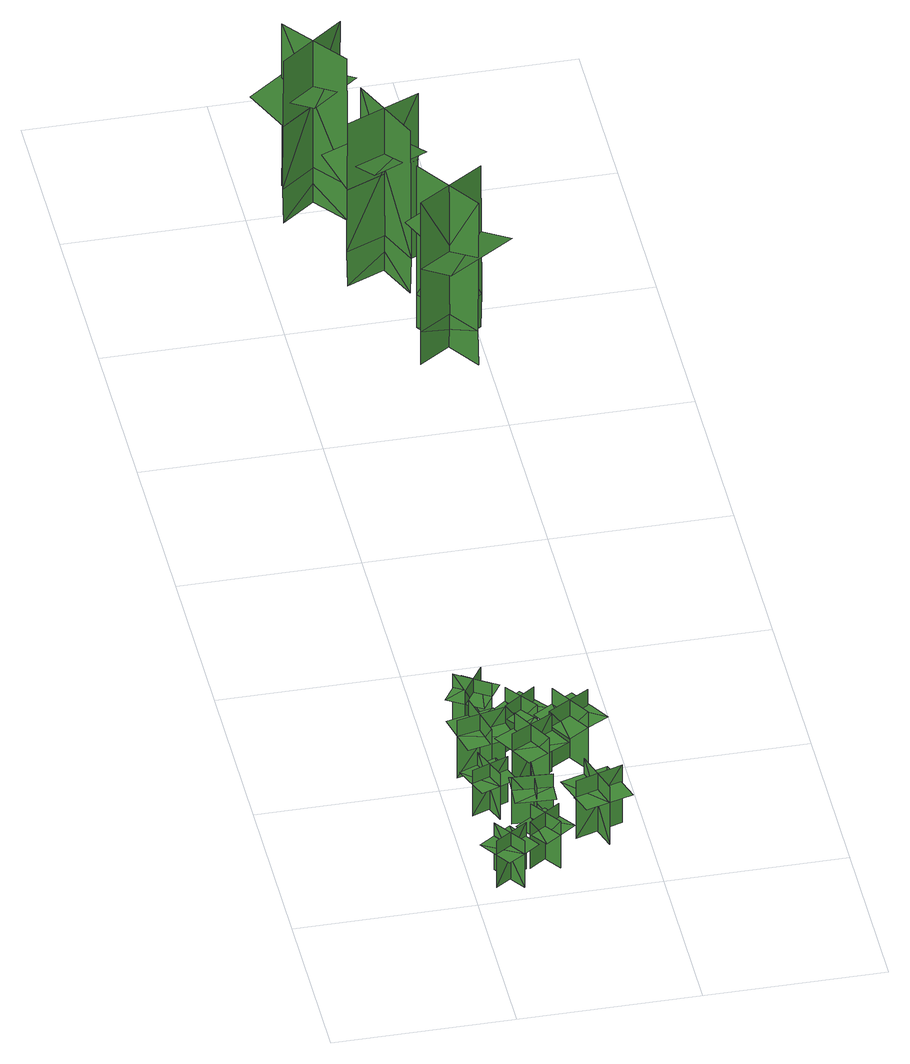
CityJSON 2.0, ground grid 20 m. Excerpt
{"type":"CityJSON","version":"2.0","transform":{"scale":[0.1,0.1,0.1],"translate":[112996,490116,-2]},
"CityObjects":{
"tree1":{"type":"SolitaryVegetationObject","geometry":[{"type":"MultiSurface","lod":"1","boundaries":[[[0,1,2]],[[0,2,3]],[[4,5,6]],[[4,6,7]],[[8,9,10]],[[8,10,11]],[[8,11,12]],[[8,12,13]]]}]},
"tree2":{"type":"SolitaryVegetationObject","geometry":[{"type":"MultiSurface","lod":"1","boundaries":[[[14,15,16]],[[14,16,17]],[[18,19,20]],[[18,20,21]],[[22,23,24]],[[22,24,25]],[[22,25,26]],[[22,26,27]]]}]},
"tree3":{"type":"SolitaryVegetationObject","geometry":[{"type":"MultiSurface","lod":"1","boundaries":[[[28,29,30]],[[28,30,31]],[[32,33,34]],[[32,34,35]],[[36,37,38]],[[36,38,39]],[[36,39,40]],[[36,40,41]]]}]},
"tree4":{"type":"SolitaryVegetationObject","geometry":[{"type":"MultiSurface","lod":"1","boundaries":[[[42,43,44]],[[42,44,45]],[[46,47,48]],[[46,48,49]],[[50,51,52]],[[50,52,53]],[[50,53,54]],[[50,54,55]]]}]},
"tree5":{"type":"SolitaryVegetationObject","geometry":[{"type":"MultiSurface","lod":"1","boundaries":[[[56,57,58]],[[56,58,59]],[[60,61,62]],[[60,62,63]],[[64,65,66]],[[64,66,67]],[[64,67,68]],[[64,68,69]]]}]},
"tree6":{"type":"SolitaryVegetationObject","geometry":[{"type":"MultiSurface","lod":"1","boundaries":[[[70,71,72]],[[70,72,73]],[[74,75,76]],[[74,76,77]],[[78,79,80]],[[78,80,81]],[[78,81,82]],[[78,82,83]]]}]},
"tree7":{"type":"SolitaryVegetationObject","geometry":[{"type":"MultiSurface","lod":"1","boundaries":[[[84,85,86]],[[84,86,87]],[[88,89,90]],[[88,90,91]],[[92,93,94]],[[92,94,95]],[[92,95,96]],[[92,96,97]]]}]},
"tree8":{"type":"SolitaryVegetationObject","geometry":[{"type":"MultiSurface","lod":"1","boundaries":[[[98,99,100]],[[98,100,101]],[[102,103,104]],[[102,104,105]],[[106,107,108]],[[106,108,109]],[[106,109,110]],[[106,110,111]]]}]},
"tree9":{"type":"SolitaryVegetationObject","geometry":[{"type":"MultiSurface","lod":"1","boundaries":[[[112,113,114]],[[112,114,115]],[[116,117,118]],[[116,118,119]],[[120,121,122]],[[120,122,123]],[[120,123,124]],[[120,124,125]]]}]},
"tree10":{"type":"SolitaryVegetationObject","geometry":[{"type":"MultiSurface","lod":"1","boundaries":[[[126,127,128]],[[126,128,129]],[[130,131,132]],[[130,132,133]],[[134,135,136]],[[134,136,137]],[[134,137,138]],[[134,138,139]]]}]},
"tree11":{"type":"SolitaryVegetationObject","geometry":[{"type":"MultiSurface","lod":"1","boundaries":[[[140,141,142]],[[140,142,143]],[[144,145,146]],[[144,146,147]],[[148,149,150]],[[148,150,151]],[[148,151,152]],[[148,152,153]]]}]},
"tree12":{"type":"SolitaryVegetationObject","geometry":[{"type":"MultiSurface","lod":"1","boundaries":[[[154,155,156]],[[154,156,157]],[[158,159,160]],[[158,160,161]],[[162,163,159]],[[162,159,158]],[[164,165,155]],[[164,155,154]],[[166,167,168]],[[166,168,169]],[[170,171,172]],[[170,172,173]]]}]},
"tree13":{"type":"SolitaryVegetationObject","geometry":[{"type":"MultiSurface","lod":"1","boundaries":[[[174,175,176]],[[174,176,177]],[[178,179,180]],[[178,180,181]],[[182,183,179]],[[182,179,178]],[[184,185,175]],[[184,175,174]],[[186,187,188]],[[186,188,189]],[[190,191,192]],[[190,192,193]]]}]},
"tree14":{"type":"SolitaryVegetationObject","geometry":[{"type":"MultiSurface","lod":"1","boundaries":[[[194,195,196]],[[194,196,197]],[[198,199,200]],[[198,200,201]],[[202,203,199]],[[202,199,198]],[[204,205,195]],[[204,195,194]],[[206,207,208]],[[206,208,209]],[[210,211,212]],[[210,212,213]]]}]}
},
"vertices":[
[24,19,13],[61,44,13],[61,44,75],[24,19,75],[53,13,13],[28,50,13],[28,50,75],[53,13,75],[53,13,58],[71,26,58],[47,63,58],[28,50,58],[10,38,58],[34,1,58],
[25,147,11],[66,163,11],[66,163,72],[25,147,72],[52,135,11],[36,176,11],[36,176,72],[52,135,72],[52,135,55],[72,143,55],[57,184,55],[36,176,55],[15,168,55],[31,127,55],
[101,69,13],[65,44,13],[65,44,75],[101,69,75],[72,74,13],[97,38,13],[97,38,75],[72,74,75],[72,74,57],[54,62,57],[79,26,57],[97,38,57],[115,51,57],[90,87,57],
[42,249,8],[55,195,8],[55,195,85],[42,249,85],[23,218,8],[77,230,8],[77,230,85],[23,218,85],[23,218,64],[29,191,64],[83,203,64],[77,230,64],[70,257,64],[17,245,64],
[84,100,13],[87,145,13],[87,145,75],[84,100,75],[106,120,13],[62,123,13],[62,123,75],[106,120,75],[106,120,58],[108,142,58],[63,145,58],[62,123,58],[61,100,58],[105,98,58],
[75,290,10],[38,314,10],[38,314,71],[75,290,71],[69,319,10],[45,282,10],[45,282,71],[69,319,71],[69,319,54],[51,331,54],[26,294,54],[45,282,54],[63,270,54],[87,307,54],
[84,214,11],[111,165,11],[111,165,88],[84,214,88],[74,179,11],[122,205,11],[122,205,88],[74,179,88],[74,179,66],[87,155,66],[135,181,66],[122,205,66],[109,230,66],[60,203,66],
[123,83,14],[176,100,14],[176,100,91],[123,83,91],[155,66,14],[139,119,14],[139,119,91],[155,66,91],[155,66,70],[182,74,70],[165,127,70],[139,119,70],[112,111,70],[129,58,70],
[117,274,10],[81,248,10],[81,248,72],[117,274,72],[87,279,10],[114,243,10],[114,243,72],[87,279,72],[87,279,54],[70,265,54],[96,230,54],[114,243,54],[132,257,54],[105,292,54],
[136,148,15],[143,148,15],[143,159,15],[136,159,15],[139,148,18],[139,148,11],[139,159,11],[139,159,18],[139,156,18],[143,156,18],[143,156,11],[139,156,11],[136,156,11],[136,156,18],
[167,237,12],[120,208,12],[120,208,89],[167,237,89],[131,246,12],[160,199,12],[160,199,89],[131,246,89],[131,246,68],[108,232,68],[137,184,68],[160,199,68],[184,213,68],[155,261,68],
[33,1169,68],[105,1224,68],[106,1223,239],[34,1168,239],[101,1160,69],[46,1232,69],[45,1231,239],[100,1159,239],[100,1159,24],[45,1231,24],[34,1168,24],[106,1223,24],[34,1168,152],[106,1223,152],[78,1260,168],[6,1205,168],[96,1216,178],[42,1174,178],[63,1147,188],[117,1189,188],
[78,1054,65],[162,1090,65],[162,1089,236],[79,1053,236],[142,1028,66],[106,1112,66],[105,1111,236],[141,1028,236],[141,1028,20],[105,1111,20],[79,1053,20],[162,1089,20],[79,1053,148],[162,1089,148],[144,1132,165],[60,1096,165],[151,1084,175],[88,1057,175],[102,1025,185],[164,1053,185],
[203,957,63],[127,906,63],[127,908,233],[202,958,233],[136,970,63],[186,895,63],[187,895,233],[136,971,233],[136,971,18],[187,895,18],[202,958,18],[127,908,18],[202,957,146],[127,907,146],[152,869,162],[228,919,162],[137,914,173],[193,952,173],[174,981,182],[118,943,182]
]}
